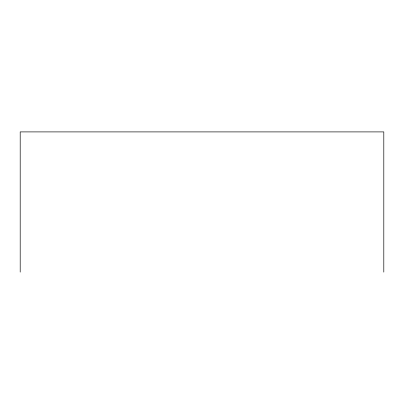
<?xml version="1.0" encoding="UTF-8"?>
<svg xmlns="http://www.w3.org/2000/svg" width="404" height="404" viewBox="0 0 404 404"><rect width="100%" height="100%" fill="white"/><g stroke="black" fill="none" stroke-linecap="round" stroke-linejoin="round"><path stroke-width="0.61" d="M383.8 272.099L383.8 131.901L20.2 131.901L20.2 272.099"/></g></svg>
